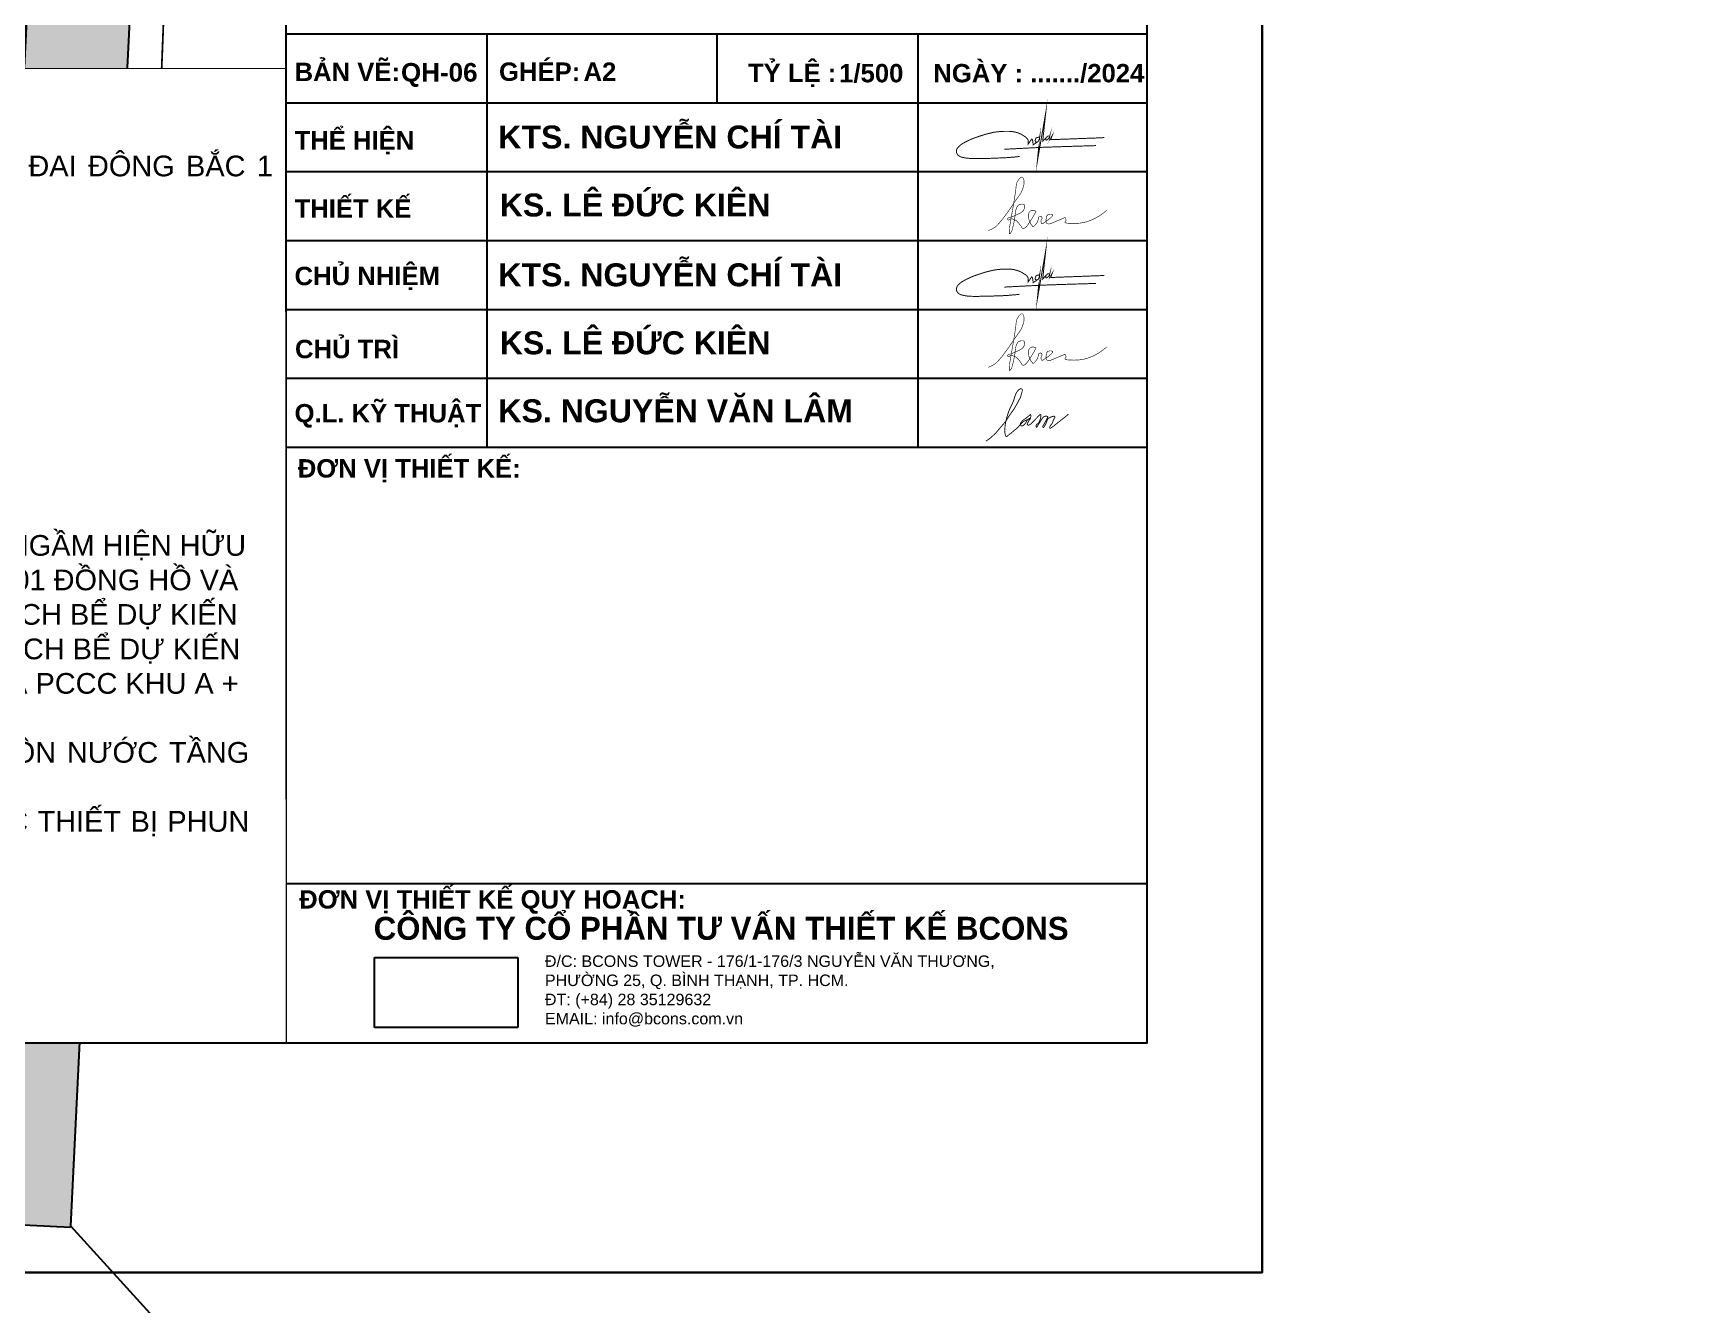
# Model space of a CAD drawing. Header units: metres. Extents: x 612156 to 614265, y 1204557 to 1208185.
# Drawn here: x 612810 to 612882.7, y 1207714.1 to 1207769.5 of the extents above; entities that cross this region are included whole.
import ezdxf
from ezdxf.enums import TextEntityAlignment as Align
from ezdxf.xclip import XClip

# ---------------------------------------------------------------- set-up
doc = ezdxf.new("R2010")
doc.units = ezdxf.units.M
doc.header["$MEASUREMENT"] = 0
doc.header["$XCLIPFRAME"] = 2
doc.set_wipeout_variables(frame=1)
doc.linetypes.add('xref_bct2_tong the$0$ACAD_ISO02W100', pattern=[15, 12, -3])
doc.linetypes.add('xref_bct2_tong the$0$Dash', pattern=[6.35, 3.175, -3.175])
for name, color, linetype in [('0-Frame-text', 7, 'Continuous'), ('3_Heavy line', 3, 'Continuous'), ('CHU', 7, 'Continuous'), ('XREF-Bct2_HIEN TRANG$0$0-nen dia chinh', 7, 'Continuous'), ('XREF-Bct2_HIEN TRANG$0$2-NEN THUA-THI XA DI AN$0$NEN THUA', 251, 'Continuous'), ('XREF-KHUNG A2-Songhong$0$TEXT KHUNG', 7, 'Continuous'), ('xref_bct2_khungtenA2$0$00.POINT', 7, 'Continuous'), ('xref_bct2_khungtenA2$0$3_Heavy line', 3, 'Continuous'), ('xref_bct2_khungtenA2$0$XREF-KHUNG A2-Songhong$0$KHUNG TEN', 7, 'Continuous'), ('xref_bct2_khungtenA2$0$XREF-KHUNG A2-Songhong$0$TEXT KHUNG', 7, 'Continuous'), ('xref_bct2_tong the$0$0-Dat hanh lang duong sat', 139, 'Continuous'), ('xref_bct2_tong the$0$CHI GIOI XAY DUNG', 7, 'Continuous'), ('xref_bct2_tong the$0$GIAO THONG', 8, 'Continuous'), ('xref_bct2_tong the$0$VTD_Bang toa do', 7, 'Continuous')]:
    doc.layers.add(name, color=color, linetype=linetype)
for name, color, linetype, lineweight in [('Level 3', 7, 'Continuous', 0), ('QH_Xref_TongThe$0$DAT_CTHTKT_DuongGT', 251, 'xref_bct2_tong the$0$ACAD_ISO02W100', 20), ('XREF-Bct2_HIEN TRANG$0$2-NEN THUA-THI XA DI AN$0$Level 30', 7, 'Continuous', 0), ('xref_bct2_tong the$0$GACH LAT', 8, 'Continuous', 5), ('xref_bct2_tong the$0$QH_DAT_CTHTKT_DuongGT', 8, 'xref_bct2_tong the$0$ACAD_ISO02W100', 20)]:
    doc.layers.add(name, color=color, linetype=linetype, lineweight=lineweight)
doc.styles.add('arial', font='arial.ttf')
doc.styles.add('Khung ten 25062008$0$arial', font='arialbd.ttf', dxfattribs={"height": 2.5})
doc.styles.add('XREF-KHUNG A2-Songhong$0$XR KHUNG 4TO A0 NOI DAI$0$Khung ten 25062008$0$arial', font='arialbd.ttf', dxfattribs={"height": 2.5})
doc.styles.add('xref_bct2_khungtenA2$0$XREF-KHUNG A2-Songhong$0$Arial_8', font='arial.ttf', dxfattribs={"height": 2})
doc.styles.add('xref_bct2_khungtenA2$0$XREF-KHUNG A2-Songhong$0$Standard', font='arial.ttf')
doc.styles.add('xref_bct2_khungtenA2$0$XREF-KHUNG A2-Songhong$0$XR KHUNG 4TO A0 NOI DAI$0$Khung ten 25062008$0$arial', font='arialbd.ttf', dxfattribs={"height": 2.5})
picture_1 = doc.add_image_def('image1.png', size_in_pixel=(4303, 2093))

# ---------------------------------------------------------------- blocks, each defined once
blk = doc.blocks.new('XREF-Bct2_HIEN TRANG$0$2-NEN THUA-THI XA DI AN')
at = {"layer": 'XREF-Bct2_HIEN TRANG$0$2-NEN THUA-THI XA DI AN$0$Level 30', "color": 251, "linetype": 'Continuous', "lineweight": 0, "flags": 128}
blk.add_lwpolyline([(612813.38, 1207711.92), (612814.56, 1207741.9), (612815.74, 1207771.88), (612825.74, 1207771.48), (612835.73, 1207771.09), (612845.72, 1207770.69), (612855.71, 1207770.3), (612865.7, 1207769.91), (612875.7, 1207769.51), (612885.69, 1207769.12), (612895.68, 1207768.73), (612905.67, 1207768.33), (612915.67, 1207767.94), (612925.66, 1207767.55), (612935.65, 1207767.15), (612945.64, 1207766.76), (612944.46, 1207736.78), (612943.28, 1207706.8)], dxfattribs=at)
at = {"layer": 'XREF-Bct2_HIEN TRANG$0$2-NEN THUA-THI XA DI AN$0$NEN THUA', "color": 253, "linetype": 'Continuous', "lineweight": 0}
for p, q in [((612815.74, 1207771.88), (612814.56, 1207741.9)), ((612814.56, 1207741.9), (612813.38, 1207711.92))]:
    blk.add_line(p, q, dxfattribs=at)
blk = doc.blocks.new('XREF-Bct2_HIEN TRANG')
at = {"layer": 'XREF-Bct2_HIEN TRANG$0$0-nen dia chinh', "color": 254}
blk.add_blockref('XREF-Bct2_HIEN TRANG$0$2-NEN THUA-THI XA DI AN', (0, 0), dxfattribs=at)
blk = doc.blocks.new('xref_bct2_khungtenA2$0$chuki')
at = {"layer": 'xref_bct2_khungtenA2$0$3_Heavy line', "color": 164, "linetype": 'Continuous', "const_width": 0.077, "flags": 128}
for points in [[(-1.54, -1.25), (-1.9, -1.29), (-2.19, -1.31), (-2.36, -1.33), (-2.48, -1.34), (-2.86, -1.36), (-3.47, -1.38), (-3.89, -1.4), (-4.17, -1.41), (-4.46, -1.41), (-4.68, -1.41), (-4.96, -1.42), (-5.34, -1.41), (-5.67, -1.39), (-5.93, -1.35), (-6.18, -1.29), (-6.32, -1.22), (-6.42, -1.14), (-6.51, -1.01), (-6.54, -0.94), (-6.55, -0.84), (-6.53, -0.74), (-6.49, -0.63), (-6.43, -0.55), (-6.35, -0.46), (-6.24, -0.36), (-6.12, -0.27), (-6, -0.2), (-5.86, -0.12), (-5.72, -0.05), (-5.55, 0.03), (-5.33, 0.13), (-5.14, 0.21), (-4.94, 0.27), (-4.76, 0.34), (-4.54, 0.41), (-4.44, 0.44), (-4.26, 0.5), (-3.85, 0.6), (-3.65, 0.65), (-3.48, 0.68), (-3.05, 0.73), (-2.78, 0.74), (-2.58, 0.74), (-2.38, 0.74), (-2.16, 0.73), (-1.97, 0.7), (-1.7, 0.63), (-1.41, 0.51), (-1.09, 0.31), (-0.93, 0.16), (-0.87, 0.06), (-0.86, -0.04), (-0.86, -0.27), (-0.58, 0.13), (-0.55, 0.11), (-0.52, 0.06), (-0.5, -0.04), (-0.48, -0.18), (-0.47, -0.33), (-0.15, -0.12), (-0.06, -0.05), (-0.03, 0), (-0.01, 0.05), (0.02, 0.13), (0.05, 0.29), (-0.12, 0.26), (-0.23, 0.22), (-0.32, 0.01), (-0.28, -0.09), (-0.15, -0.12), (-0.06, -0.05), (-0.03, 0), (0.02, 0.13), (0.05, 0.29), (-0.13, -1.61), (0.53, 2.21), (0.29, -0.04), (0.54, 0.22), (0.68, 0.36), (0.78, 0.38), (0.68, 0.36), (0.54, 0.22), (0.53, 0.11), (0.55, 0.05), (0.6, 0.05), (0.64, 0.07), (0.74, 0.16), (0.81, 0.24), (0.85, 0.37), (0.78, 0.01), (0.99, 0.31), (1.03, 0.38), (0.98, 0.24), (0.95, 0.08), (4.95, 0.23), (5.18, 0.25)], [(-2.75, -0.68), (-0.22, -0.55), (0.14, -0.53), (1.9, -0.47), (2.87, -0.44), (4.5, -0.39)]]:
    blk.add_lwpolyline(points, dxfattribs=at)
blk = doc.blocks.new('xref_bct2_khungtenA2')
at = {"layer": 'xref_bct2_khungtenA2$0$3_Heavy line', "color": 156, "linetype": 'Continuous', "const_width": 0.077, "flags": 128}
for points in [[(664.85, 130.41, 0.012152), (665.12, 130.59, 0.023466), (665.25, 130.69, 0.003808), (665.65, 131.05, 0.031647), (665.7, 131.1, 0.001126), (665.82, 131.25, 0.000429), (666.16, 131.64, 0.000396), (666.52, 132.07, 0.002748), (666.57, 132.13, 0.043388), (666.66, 132.26, -0.017387), (666.88, 132.61, -0.013896), (667.18, 133.03, 0.021691), (667.36, 133.31, 0.01133), (667.46, 133.47, 0.004643), (667.68, 133.88, 0.00699), (667.87, 134.24, 0.042519), (667.89, 134.3, 0.008619), (667.9, 134.34, 0.001126), (667.97, 134.61, 0.002428), (668.01, 134.74, 0.003683), (668.03, 134.82, 0.165465), (668.02, 134.89, 0.12347), (667.97, 134.95, 0.169235), (667.92, 134.97, 0.084563), (667.82, 134.95, 0.145666), (667.63, 134.8, 0.07195), (667.4, 134.38, 0.021053), (667.3, 134.05, -0.029023), (667.21, 133.81, -0.024352), (667.03, 133.42, 0.025241), (666.86, 133.04, 0.027992), (666.68, 132.48, 0.026053), (666.54, 131.87, 0.017551), (666.51, 131.59, 0.019507), (666.49, 131.33, 0.042497), (666.51, 131.11, 0.048339), (666.55, 130.93, 0.083323), (666.63, 130.8, 0.404775), (666.66, 130.8, 0.008083), (666.7, 130.83, 0.001604), (666.89, 130.99, 0.000692), (667.43, 131.43, 0.002472), (667.58, 131.55, 0.045859), (667.67, 131.65, -0.015741), (667.93, 131.94, -0.137868), (668.49, 132.28, 0.243127), (668.77, 132.54, 0.134753), (668.78, 132.59, 0.039966), (668.73, 132.74)], [(668.73, 132.74, -0.009133), (668.57, 132.59, -0.016711), (668.47, 132.51, -0.01162), (668.25, 132.35, 0.015275), (668.08, 132.22, 0.046298), (667.99, 132.13, 0.040467), (667.89, 132.01, 0.181128), (667.86, 131.84, 0.273773), (667.93, 131.75, 0.126137), (668.03, 131.74, 0.119138), (668.12, 131.78, 0.033201), (668.21, 131.86, 0.037014), (668.27, 131.93, 0.060276), (668.36, 132.07, -0.064634), (668.43, 132.2, -0.042838), (668.55, 132.32, -0.053776), (668.66, 132.4, -0.036653), (668.75, 132.44, -0.515272), (668.75, 132.43, -0.198031), (668.73, 132.37, 0.052642), (668.59, 132.18, 0.007888), (668.5, 132.02, 0.021591), (668.47, 131.96, 0.10975), (668.45, 131.9, 0.115936), (668.47, 131.85, 0.125521), (668.49, 131.82, 0.112174), (668.53, 131.8, 0.108513), (668.59, 131.81, 0.078437), (668.67, 131.84, 0.03961), (668.82, 131.96, 0.014079), (669.2, 132.35, 0.011707), (669.36, 132.52, -0.017532), (669.46, 132.63, -0.06172), (669.57, 132.72, -0.208824), (669.61, 132.72, -0.262801), (669.63, 132.71, -0.058233), (669.64, 132.61, -0.068436), (669.63, 132.5, -0.022078), (669.54, 132.18, -0.169729), (669.3, 131.88, 0.332374), (669.23, 131.69, 0.088279), (669.26, 131.61, 0.504384), (669.28, 131.61, 0.036074), (669.32, 131.68, -0.01293), (669.43, 131.86, -0.004881), (669.67, 132.25, -0.010306), (669.79, 132.43, -0.135754), (669.94, 132.55, -0.134257), (670.12, 132.58, -0.090269), (670.24, 132.55, -0.413128), (670.25, 132.52, -0.001803), (670.22, 132.47, 0.001704), (670.2, 132.42, 0.00012), (670.15, 132.33, -0.000057), (670.06, 132.15, -0.027499), (669.88, 131.83, 0.05853), (669.8, 131.68, 0.368364), (669.83, 131.61, 0.347938), (669.9, 131.62, 0.057927), (669.93, 131.67, 0.011045), (670.06, 131.91, 0.031608), (670.19, 132.22, -0.067743), (670.26, 132.36, -0.119654), (670.33, 132.42, -0.037012), (670.58, 132.53, -0.03371), (670.75, 132.58, -0.108275), (670.8, 132.58, -0.195484), (670.86, 132.54, -0.224668), (670.86, 132.48, -0.091795), (670.82, 132.4, 0.060884), (670.76, 132.29, 0.029714), (670.67, 132.08, -0.04856), (670.62, 131.95, -0.052031), (670.56, 131.87, 0.035816), (670.46, 131.74, 0.037106), (670.41, 131.65, 0.071209), (670.4, 131.6, 0.333177), (670.43, 131.54, 0.276478), (670.51, 131.55, 0.001087), (670.59, 131.6, 0.000499), (670.76, 131.73, 0.000007), (670.82, 131.78, 0.000002), (671.1, 132, 0.002268), (671.51, 132.32, 0.001666), (672.05, 132.76)]]:
    blk.add_lwpolyline(points, format="xyb", dxfattribs=at)
at = {"layer": 'xref_bct2_khungtenA2$0$XREF-KHUNG A2-Songhong$0$KHUNG TEN'}
for p, q in [((603.91, 165.88), (678.91, 165.88)), ((621.41, 129.88), (621.41, 165.88)), ((641.41, 165.88), (641.41, 159.88)), ((658.91, 165.88), (658.91, 129.88)), ((603.91, 159.88), (678.91, 159.88)), ((603.91, 153.88), (678.91, 153.88)), ((603.91, 147.88), (678.91, 147.88)), ((603.91, 141.88), (678.91, 141.88)), ((603.91, 135.88), (678.91, 135.88)), ((603.91, 129.88), (678.91, 129.88)), ((603.91, 91.88), (678.91, 91.88))]:
    blk.add_line(p, q, dxfattribs=at)
for points in [[(94.91, 58.03), (688.91, 58.03), (688.91, 478.03), (94.91, 478.03)], [(109.91, 78.03), (678.91, 78.03), (678.91, 458.03), (109.91, 458.03)]]:
    blk.add_lwpolyline(points, close=True, dxfattribs=at)
blk.add_lwpolyline([(603.91, 78.03), (603.91, 458.03)], dxfattribs=at)
at = {"layer": 'xref_bct2_khungtenA2$0$00.POINT', "xscale": 1.1, "yscale": 1.1, "zscale": 1.1}
for p in [(669.48, 156.57), (669.48, 144.57)]:
    blk.add_blockref('xref_bct2_khungtenA2$0$chuki', p, dxfattribs=at)
at = {"insert": (641.79, 88.99), "char_height": 2, "width": 60.7657, "attachment_point": 2, "line_spacing_factor": 0.938532, "style": 'xref_bct2_khungtenA2$0$XREF-KHUNG A2-Songhong$0$Standard'}
blk.add_mtext('{\\fArial|b1|i0|c0|p34;\\W0.9728;CÔNG TY CỔ PHẦN TƯ VẤN THIẾT KẾ BCONS}', dxfattribs=at)
at = {"insert": (626.44, 85.63), "char_height": 1, "width": 42.1613, "attachment_point": 1, "style": 'xref_bct2_khungtenA2$0$XREF-KHUNG A2-Songhong$0$Arial_8'}
blk.add_mtext('Đ/C: BCONS TOWER - 176/1-176/3 NGUYỄN VĂN THƯƠNG, PHƯỜNG 25, Q. BÌNH THẠNH, TP. HCM.\\PĐT: (+84) 28 35129632 \\PEMAIL: info@bcons.com.vn', dxfattribs=at)
at = {"layer": 'xref_bct2_khungtenA2$0$XREF-KHUNG A2-Songhong$0$TEXT KHUNG', "style": 'xref_bct2_khungtenA2$0$XREF-KHUNG A2-Songhong$0$XR KHUNG 4TO A0 NOI DAI$0$Khung ten 25062008$0$arial'}
for s, height, p in [('BẢN VẼ:', 1.6, (604.63, 161.76)), ('GHÉP:', 1.6, (622.44, 161.78)), ('A2', 1.6, (629.8, 161.78)), ('TỶ LỆ : ', 1.6, (644.12, 161.67)), ('1/500', 1.6, (652.07, 161.65)), ('NGÀY : ......./2024', 1.6, (660.27, 161.65)), ('KTS. NGUYỄN CHÍ TÀI', 2, (622.38, 155.89)), ('THỂ HIỆN', 1.6, (604.63, 155.8)), ('THIẾT KẾ', 1.6, (604.63, 149.86)), ('CHỦ NHIỆM', 1.6, (604.63, 143.99)), ('KTS. NGUYỄN CHÍ TÀI', 2, (622.38, 143.89)), ('KTS. NGUYỄN CHÍ TÀI', 2, (622.38, 143.89)), ('CHỦ TRÌ', 1.6, (604.67, 137.63)), ('Q.L. KỸ THUẬT', 1.6, (604.63, 132.04)), ('KS. NGUYỄN VĂN LÂM', 2, (622.38, 132.05)), ('ĐƠN VỊ THIẾT KẾ:', 1.6, (604.91, 127.24)), ('ĐƠN VỊ THIẾT KẾ QUY HOẠCH:', 1.6, (605.03, 89.71))]:
    blk.add_text(s, height=height, dxfattribs=at).set_placement(p)
image = blk.add_image(picture_1, insert=(611.58, 79.36), size_in_units=(12.5, 6.08))
image.dxf.flags = 7
blk = doc.blocks.new('xref_bct2_tong the$0$fdgsdhsh')
at = {"layer": 'xref_bct2_tong the$0$GACH LAT'}
h = blk.add_hatch(dxfattribs=at)
h.set_pattern_fill('AR-HBONE', color=256, scale=0.1, angle=6e-15)
h.paths.add_polyline_path([(612802.356, 1207763.262), (612803.68, 1207790.011), (612805.029, 1207811.02), (612807.191, 1207818.401), (612810.198, 1207824.789), (612817.976, 1207832.916), (612826.186, 1207839.754), (612835.128, 1207845.615), (612847.064, 1207851.409), (612855.489, 1207854.215), (612865.736, 1207855.648), (613095.222, 1207844.608), (613095.439, 1207849.103), (612865.531, 1207860.163), (612854.458, 1207858.615), (612845.363, 1207855.585), (612832.903, 1207849.537), (612823.504, 1207843.376), (612814.901, 1207836.211), (612806.439, 1207827.37), (612802.97, 1207820.001), (612800.57, 1207811.806), (612799.188, 1207790.266), (612797.862, 1207763.484), (612795.642, 1207718.277), (612800.091, 1207718.059, 0.02376), (612800.183, 1207719.004)])
h = blk.add_hatch(dxfattribs=at)
h.set_pattern_fill('AR-HBONE', color=256, scale=0.1, angle=6e-15)
h.paths.add_polyline_path([(612813.842, 1207762.693), (612815.162, 1207789.358), (612816.424, 1207809.011), (612817.976, 1207814.311), (612819.804, 1207818.193), (612825.834, 1207824.495), (612833.041, 1207830.496), (612840.815, 1207835.592), (612851.41, 1207840.735), (612858.125, 1207842.972), (612866.26, 1207844.109), (613094.67, 1207833.121), (613094.886, 1207837.616), (612866.055, 1207848.624), (612857.094, 1207847.372), (612849.71, 1207844.912), (612838.589, 1207839.514), (612830.359, 1207834.119), (612822.759, 1207827.79), (612816.045, 1207820.774), (612813.755, 1207815.911), (612811.965, 1207809.797), (612810.669, 1207789.614), (612809.348, 1207762.916), (612807.18, 1207718.769, 0.026469), (612807.184, 1207717.71), (612811.622, 1207717.493)])
at = {"layer": 'xref_bct2_tong the$0$QH_DAT_CTHTKT_DuongGT', "linetype": 'Continuous'}
h = blk.add_hatch(dxfattribs=at)
h.set_pattern_fill('ANSI31', color=256, scale=3)
h.set_pattern_definition([(45, (0, 0), (-0.26516504294, 0.26516504294), [])])
h.paths.add_polyline_path([(612809.348, 1207762.916), (612810.669, 1207789.614), (612811.965, 1207809.797), (612813.755, 1207815.911), (612816.045, 1207820.774), (612822.759, 1207827.79), (612830.359, 1207834.119), (612838.589, 1207839.514), (612849.71, 1207844.912), (612857.094, 1207847.372), (612866.055, 1207848.624), (613094.886, 1207837.616), (613095.054, 1207841.112), (612865.895, 1207852.136), (612856.292, 1207850.793), (612848.387, 1207848.16), (612836.859, 1207842.564), (612828.272, 1207836.936), (612820.368, 1207830.353), (612813.121, 1207822.782), (612810.473, 1207817.156), (612808.497, 1207810.408), (612807.175, 1207789.812), (612805.852, 1207763.089), (612803.632, 1207717.885), (612807.184, 1207717.71, -0.026469), (612807.18, 1207718.769)])
h.paths.add_polyline_path([(612805.852, 1207763.089), (612807.175, 1207789.812), (612808.497, 1207810.408), (612810.473, 1207817.156), (612813.121, 1207822.782), (612820.368, 1207830.353), (612828.272, 1207836.936), (612836.859, 1207842.564), (612848.387, 1207848.16), (612856.292, 1207850.793), (612865.895, 1207852.136), (613095.054, 1207841.112), (613095.222, 1207844.608), (612865.736, 1207855.648), (612855.489, 1207854.215), (612847.064, 1207851.409), (612835.128, 1207845.615), (612826.186, 1207839.754), (612817.976, 1207832.916), (612810.198, 1207824.789), (612807.191, 1207818.401), (612805.029, 1207811.02), (612803.68, 1207790.011), (612802.356, 1207763.262), (612800.183, 1207719.004, -0.02376), (612800.091, 1207718.059), (612803.632, 1207717.885)])
at = {"layer": 'QH_Xref_TongThe$0$DAT_CTHTKT_DuongGT', "ltscale": 0.1, "const_width": 0.1}
blk.add_lwpolyline([(612807.18, 1207718.769), (612809.348, 1207762.916), (612810.669, 1207789.614), (612811.965, 1207809.797), (612813.755, 1207815.911), (612816.045, 1207820.774), (612822.759, 1207827.79), (612830.359, 1207834.119), (612838.589, 1207839.514), (612849.71, 1207844.912), (612857.094, 1207847.372), (612866.055, 1207848.624), (613096.02, 1207837.562, -0.411581), (613105.532, 1207827.182), (613103.562, 1207776.797), (613103.562, 1207757.317), (613101.333, 1207705.042, -0.412685), (613090.968, 1207695.475), (613083.259, 1207695.763), (612962.175, 1207701.544), (612938.797, 1207702.731), (612816.713, 1207708.288, -0.415262)], format="xyb", close=True, dxfattribs=at)
at = {"layer": 'xref_bct2_tong the$0$GIAO THONG'}
blk.add_lwpolyline([(612811.624, 1207717.529), (612813.842, 1207762.693), (612815.162, 1207789.358), (612816.424, 1207809.011), (612817.976, 1207814.311), (612819.804, 1207818.193), (612825.834, 1207824.495), (612833.041, 1207830.496), (612840.815, 1207835.592), (612851.41, 1207840.735), (612858.125, 1207842.972), (612866.26, 1207844.109), (613100.989, 1207832.817), (613101.223, 1207832.178), (613099.062, 1207776.885), (613099.062, 1207757.412), (613096.948, 1207707.842), (613096.763, 1207704.264), (613091.507, 1207699.458), (613083.429, 1207699.76), (612962.372, 1207705.54), (612938.99, 1207706.726), (612816.374, 1207712.308)], close=True, dxfattribs=at)

msp = doc.modelspace()

# ---------------------------------------------------------------- hatches: boundary and pattern name
at = {"layer": 'xref_bct2_tong the$0$0-Dat hanh lang duong sat'}
h = msp.add_hatch(dxfattribs=at)
h.set_pattern_fill('ANSI31', color=256, scale=10)
edge = h.paths.add_edge_path()
edge.add_line((612214.585, 1207675.22), (612176.884, 1207631.393))
edge.add_arc((612302.307, 1208389.057), 767.975, 259.032091, 260.600547, ccw=False)
edge.add_line((612156.193, 1207635.11), (612180.761, 1207665.735))
edge.add_line((612180.761, 1207665.735), (612186.808, 1207673.158))
edge.add_line((612186.808, 1207673.158), (612192.194, 1207679.493))
edge.add_line((612192.194, 1207679.493), (612197.587, 1207685.795))
edge.add_line((612197.587, 1207685.795), (612205.822, 1207694.883))
edge.add_line((612205.822, 1207694.883), (612212.958, 1207702.467))
edge.add_line((612212.958, 1207702.467), (612219.127, 1207708.806))
edge.add_line((612219.127, 1207708.806), (612226.62, 1207716.147))
edge.add_line((612226.62, 1207716.147), (612234.025, 1207723.191))
edge.add_line((612234.025, 1207723.191), (612244.665, 1207732.684))
edge.add_line((612244.665, 1207732.684), (612254.811, 1207741.352))
edge.add_line((612254.811, 1207741.352), (612263.468, 1207748.34))
edge.add_line((612263.468, 1207748.34), (612272.12, 1207755.076))
edge.add_line((612272.12, 1207755.076), (612279.243, 1207760.416))
edge.add_line((612279.243, 1207760.416), (612286.67, 1207765.739))
edge.add_line((612286.67, 1207765.739), (612297.146, 1207772.953))
edge.add_line((612297.146, 1207772.953), (612305.857, 1207778.656))
edge.add_line((612305.857, 1207778.656), (612315.2, 1207784.476))
edge.add_line((612315.2, 1207784.476), (612325.638, 1207790.671))
edge.add_line((612325.638, 1207790.671), (612338.013, 1207797.587))
edge.add_line((612338.013, 1207797.587), (612351.752, 1207804.79))
edge.add_line((612351.752, 1207804.79), (612363.266, 1207810.402))
edge.add_line((612363.266, 1207810.402), (612371.603, 1207814.219))
edge.add_line((612371.603, 1207814.219), (612383.459, 1207819.4))
edge.add_line((612383.459, 1207819.4), (612394.177, 1207823.672))
edge.add_line((612394.177, 1207823.672), (612407.415, 1207828.747))
edge.add_line((612407.415, 1207828.747), (612418.282, 1207832.523))
edge.add_line((612418.282, 1207832.523), (612427.594, 1207835.599))
edge.add_line((612427.594, 1207835.599), (612437.391, 1207838.561))
edge.add_line((612437.391, 1207838.561), (612447.942, 1207841.486))
edge.add_line((612447.942, 1207841.486), (612456.756, 1207843.855))
edge.add_line((612456.756, 1207843.855), (612538.128, 1207864.756))
edge.add_line((612538.128, 1207864.756), (612554.276, 1207868.912))
edge.add_line((612554.276, 1207868.912), (612569.537, 1207872.794))
edge.add_line((612569.537, 1207872.794), (612577.973, 1207874.939))
edge.add_line((612577.973, 1207874.939), (612585.502, 1207876.9))
edge.add_line((612585.502, 1207876.9), (612599.724, 1207880.53))
edge.add_line((612599.724, 1207880.53), (612750.053, 1207918.9))
edge.add_line((612750.053, 1207918.9), (613289.022, 1208056.724))
edge.add_line((613289.022, 1208056.724), (613289.99, 1208044.52))
edge.add_line((613289.99, 1208044.52), (613291.72, 1208044.96))
edge.add_line((613291.72, 1208044.96), (613358.77, 1208061.56))
edge.add_line((613358.77, 1208061.56), (613465.01, 1208088.33))
edge.add_line((613465.01, 1208088.33), (613638.01, 1208132.5))
edge.add_line((613638.01, 1208132.5), (613711.37, 1208151.34))
edge.add_line((613711.37, 1208151.34), (613844.002, 1208185.011))
edge.add_line((613844.002, 1208185.011), (613845.211, 1208179.552))
edge.add_line((613845.211, 1208179.552), (612589.43, 1207857.539))
edge.add_line((612589.43, 1207857.539), (612461.752, 1207823.574))
edge.add_line((612461.752, 1207823.574), (612434.233, 1207816.229))
edge.add_line((612434.233, 1207816.229), (612401.736, 1207804.365))
edge.add_line((612401.736, 1207804.365), (612363.18, 1207787.331))
edge.add_line((612363.18, 1207787.331), (612298.823, 1207748.559))
edge.add_line((612298.823, 1207748.559), (612265.346, 1207722.991))
edge.add_line((612265.346, 1207722.991), (612214.585, 1207675.22))
h = msp.add_hatch(dxfattribs=at)
h.set_pattern_fill('ANSI31', color=256, scale=10)
edge = h.paths.add_edge_path()
edge.add_line((612593.293, 1207846.688), (612585.75, 1207844.723))
edge.add_line((612585.75, 1207844.723), (612579.907, 1207843.238))
edge.add_line((612579.907, 1207843.238), (612574.063, 1207841.751))
edge.add_line((612574.063, 1207841.751), (612562.01, 1207838.686))
edge.add_line((612562.01, 1207838.686), (612545.907, 1207834.541))
edge.add_line((612545.907, 1207834.541), (612464.687, 1207813.679))
edge.add_line((612464.687, 1207813.679), (612456.16, 1207811.387))
edge.add_line((612456.16, 1207811.387), (612446.074, 1207808.591))
edge.add_line((612446.074, 1207808.591), (612437.003, 1207805.849))
edge.add_line((612437.003, 1207805.849), (612428.296, 1207802.973))
edge.add_line((612428.296, 1207802.973), (612418.122, 1207799.437))
edge.add_line((612418.122, 1207799.437), (612405.537, 1207794.613))
edge.add_line((612405.537, 1207794.613), (612395.485, 1207790.607))
edge.add_line((612395.485, 1207790.607), (612384.344, 1207785.738))
edge.add_line((612384.344, 1207785.738), (612376.597, 1207782.191))
edge.add_line((612376.597, 1207782.191), (612365.834, 1207776.945))
edge.add_line((612365.834, 1207776.945), (612352.869, 1207770.148))
edge.add_line((612352.869, 1207770.148), (612341.212, 1207763.633))
edge.add_line((612341.212, 1207763.633), (612331.412, 1207757.817))
edge.add_line((612331.412, 1207757.817), (612322.652, 1207752.36))
edge.add_line((612322.652, 1207752.36), (612314.541, 1207747.049))
edge.add_line((612314.541, 1207747.049), (612304.606, 1207740.208))
edge.add_line((612304.606, 1207740.208), (612297.691, 1207735.252))
edge.add_line((612297.691, 1207735.252), (612291.063, 1207730.283))
edge.add_line((612291.063, 1207730.283), (612282.851, 1207723.89))
edge.add_line((612282.851, 1207723.89), (612274.747, 1207717.348))
edge.add_line((612274.747, 1207717.348), (612265.186, 1207709.18))
edge.add_line((612265.186, 1207709.18), (612255.168, 1207700.242))
edge.add_line((612255.168, 1207700.242), (612248.291, 1207693.7))
edge.add_line((612248.291, 1207693.7), (612241.227, 1207686.78))
edge.add_line((612241.227, 1207686.78), (612235.5, 1207680.894))
edge.add_line((612235.5, 1207680.894), (612228.745, 1207673.716))
edge.add_line((612228.745, 1207673.716), (612221.004, 1207665.174))
edge.add_line((612221.004, 1207665.174), (612215.932, 1207659.246))
edge.add_line((612215.932, 1207659.246), (612210.791, 1207653.198))
edge.add_line((612210.791, 1207653.198), (612205.024, 1207646.119))
edge.add_line((612205.024, 1207646.119), (612191.397, 1207629.133))
edge.add_arc((612302.307, 1208389.057), 767.975, 260.655114, 261.696367, ccw=False)
edge.add_line((612177.605, 1207631.274), (612215.409, 1207675.22))
edge.add_line((612215.409, 1207675.22), (612266.17, 1207722.991))
edge.add_line((612266.17, 1207722.991), (612299.647, 1207748.559))
edge.add_line((612299.647, 1207748.559), (612364.005, 1207787.331))
edge.add_line((612364.005, 1207787.331), (612402.56, 1207804.365))
edge.add_line((612402.56, 1207804.365), (612435.057, 1207816.229))
edge.add_line((612435.057, 1207816.229), (612462.576, 1207823.574))
edge.add_line((612462.576, 1207823.574), (612590.254, 1207857.539))
edge.add_line((612590.254, 1207857.539), (613845.255, 1208179.352))
edge.add_line((613845.255, 1208179.352), (613847.894, 1208167.434))
edge.add_line((613847.894, 1208167.434), (613579.13, 1208098.706))
edge.add_line((613579.13, 1208098.706), (612757.783, 1207888.673))
edge.add_line((612757.783, 1207888.673), (612603.276, 1207849.236))
edge.add_line((612603.276, 1207849.236), (612593.293, 1207846.688))

# ---------------------------------------------------------------- linework, layer by layer
at = {"layer": '3_Heavy line', "color": 160, "linetype": 'Continuous', "const_width": 0.0252, "flags": 128}
for points in [[(612851.591, 1207760.875, 0.044334), (612851.85, 1207761.001, 0.075255), (612851.982, 1207761.11, 0.004913), (612852.173, 1207761.327, 0.018079), (612852.222, 1207761.389, 0.002496), (612852.441, 1207761.687, 0.006902), (612852.518, 1207761.796, 0.001748), (612852.603, 1207761.921, -0.00117), (612852.73, 1207762.109, -0.007074), (612852.85, 1207762.28, 0.006492), (612852.981, 1207762.466, 0.051453), (612853.039, 1207762.572, 0.025534), (612853.121, 1207762.801, 0.058303), (612853.147, 1207762.946, 0.064226), (612853.138, 1207763.08, 0.108536), (612853.094, 1207763.18, 0.245903), (612853.048, 1207763.203, 0.152752), (612853.001, 1207763.187, 0.0745), (612852.929, 1207763.116, 0.043187), (612852.842, 1207762.977, 0.078272), (612852.814, 1207762.89, 0.018115), (612852.792, 1207762.711, -0.017687), (612852.769, 1207762.527, -0.000619), (612852.677, 1207761.955, -0.002945), (612852.657, 1207761.835, -0.000393), (612852.621, 1207761.629, 0.000329), (612852.578, 1207761.382, 0.000886), (612852.54, 1207761.158, 0.001568), (612852.519, 1207761.032, 0.022704), (612852.514, 1207760.994, 0.005447), (612852.505, 1207760.836, 0.021671), (612852.504, 1207760.766, 0.058331), (612852.508, 1207760.741, 0.540144), (612852.525, 1207760.735, 0.088891), (612852.582, 1207760.801, 0.022371), (612852.606, 1207760.845, 0.028919), (612852.62, 1207760.881, 0.026107), (612852.651, 1207760.987, 0.008418), (612852.722, 1207761.322, 0.022579), (612852.756, 1207761.554, -0.024923), (612852.789, 1207761.764, -0.058548), (612852.828, 1207761.883, -0.07425), (612852.883, 1207761.967, -0.111851), (612852.933, 1207762.002, -0.070368), (612853.027, 1207762.026, -0.090912), (612853.123, 1207762.019, -0.180783), (612853.163, 1207761.991, -0.137714), (612853.178, 1207761.948, -0.077158), (612853.17, 1207761.869, -0.067829), (612853.128, 1207761.765, -0.095257), (612853.076, 1207761.704, -0.048865), (612852.964, 1207761.632, -0.020099), (612852.673, 1207761.497, -0.038098), (612852.503, 1207761.442, 0.107022), (612852.445, 1207761.413, 1.011043), (612852.498, 1207761.348, -0.27021), (612852.662, 1207761.375, -0.0336), (612852.793, 1207761.315, -0.069961), (612852.848, 1207761.273, -0.02544), (612852.893, 1207761.224, -0.010409), (612852.995, 1207761.095, -0.043018), (612853.043, 1207761.018, 0.068903), (612853.076, 1207760.972, 0.26305), (612853.112, 1207760.961, 0.106516), (612853.191, 1207760.997, 0.080478), (612853.293, 1207761.1, 0.022349), (612853.573, 1207761.536, 0.009673), (612853.657, 1207761.686, 0.073376), (612853.665, 1207761.707, 0.330784), (612853.66, 1207761.717, 0.040621), (612853.587, 1207761.748, 0.468883), (612853.348, 1207761.601, 0.213065), (612853.493, 1207761.091, 0.022161), (612853.539, 1207761.041, 0.245558), (612853.545, 1207761.039, 0.153085), (612853.562, 1207761.047, 0.018529), (612853.663, 1207761.156, 0.161373), (612853.77, 1207761.416, -0.415065), (612853.864, 1207761.497, -0.115323), (612853.887, 1207761.49, -0.084868), (612853.911, 1207761.47, -0.351259), (612853.913, 1207761.37, 0.241621), (612853.889, 1207761.235, 0.030708), (612853.91, 1207761.177, 0.244647), (612853.917, 1207761.172, 0.153965), (612853.939, 1207761.174, 0.037462), (612854.017, 1207761.216, 0.017021), (612854.137, 1207761.299, 0.01288), (612854.288, 1207761.417, 0.024258), (612854.355, 1207761.478, 0.04155), (612854.39, 1207761.518, 0.454416), (612854.378, 1207761.568, 0.161541), (612854.257, 1207761.588, 0.092631), (612854.185, 1207761.563, 0.133223), (612854.148, 1207761.525, 0.058382), (612854.129, 1207761.481, 0.031134), (612854.11, 1207761.392, 0.058644), (612854.104, 1207761.266, 0.126809), (612854.124, 1207761.21, 0.220272), (612854.192, 1207761.168, 0.129804), (612854.323, 1207761.186, 0.005531), (612854.465, 1207761.247, -0.006149), (612854.593, 1207761.301, -0.00073), (612854.724, 1207761.355, 0.000893), (612854.831, 1207761.399, 0.033207), (612854.886, 1207761.426, -0.045321), (612854.926, 1207761.445, -0.383917), (612854.942, 1207761.438, -0.063368), (612854.97, 1207761.354, -0.28021), (612854.938, 1207761.268, 0.582091), (612854.947, 1207761.214, 0.049358), (612854.98, 1207761.205, 0.01824), (612855.07, 1207761.194, 0.014364), (612855.101, 1207761.192, 0.002033), (612855.315, 1207761.186, 0.101755), (612856.041, 1207761.317, 0.089783), (612856.748, 1207761.761)], [(612851.591, 1207754.925, 0.044334), (612851.85, 1207755.051, 0.075255), (612851.982, 1207755.159, 0.004913), (612852.173, 1207755.377, 0.018079), (612852.222, 1207755.438, 0.002496), (612852.441, 1207755.737, 0.006902), (612852.518, 1207755.846, 0.001748), (612852.603, 1207755.971, -0.00117), (612852.73, 1207756.158, -0.007074), (612852.85, 1207756.329, 0.006492), (612852.981, 1207756.516, 0.051453), (612853.039, 1207756.622, 0.025534), (612853.121, 1207756.85, 0.058303), (612853.147, 1207756.996, 0.064226), (612853.138, 1207757.13, 0.108536), (612853.094, 1207757.23, 0.245903), (612853.048, 1207757.252, 0.152752), (612853.001, 1207757.236, 0.0745), (612852.929, 1207757.165, 0.043187), (612852.842, 1207757.026, 0.078272), (612852.814, 1207756.94, 0.018115), (612852.792, 1207756.761, -0.017687), (612852.769, 1207756.577, -0.000619), (612852.677, 1207756.005, -0.002945), (612852.657, 1207755.885, -0.000393), (612852.621, 1207755.678, 0.000329), (612852.578, 1207755.431, 0.000886), (612852.54, 1207755.208, 0.001568), (612852.519, 1207755.081, 0.022704), (612852.514, 1207755.043, 0.005447), (612852.505, 1207754.885, 0.021671), (612852.504, 1207754.816, 0.058331), (612852.508, 1207754.791, 0.540144), (612852.525, 1207754.785, 0.088891), (612852.582, 1207754.85, 0.022371), (612852.606, 1207754.895, 0.028919), (612852.62, 1207754.931, 0.026107), (612852.651, 1207755.037, 0.008418), (612852.722, 1207755.372, 0.022579), (612852.756, 1207755.603, -0.024923), (612852.789, 1207755.813, -0.058548), (612852.828, 1207755.933, -0.07425), (612852.883, 1207756.016, -0.111851), (612852.933, 1207756.052, -0.070368), (612853.027, 1207756.076, -0.090912), (612853.123, 1207756.069, -0.180783), (612853.163, 1207756.041, -0.137714), (612853.178, 1207755.998, -0.077158), (612853.17, 1207755.918, -0.067829), (612853.128, 1207755.814, -0.095257), (612853.076, 1207755.754, -0.048865), (612852.964, 1207755.682, -0.020099), (612852.673, 1207755.547, -0.038098), (612852.503, 1207755.491, 0.107022), (612852.445, 1207755.463, 1.011043), (612852.498, 1207755.398, -0.27021), (612852.662, 1207755.424, -0.0336), (612852.793, 1207755.364, -0.069961), (612852.848, 1207755.323, -0.02544), (612852.893, 1207755.273, -0.010409), (612852.995, 1207755.144, -0.043018), (612853.043, 1207755.068, 0.068903), (612853.076, 1207755.022, 0.26305), (612853.112, 1207755.01, 0.106516), (612853.191, 1207755.046, 0.080478), (612853.293, 1207755.149, 0.022349), (612853.573, 1207755.586, 0.009673), (612853.657, 1207755.736, 0.073376), (612853.665, 1207755.757, 0.330784), (612853.66, 1207755.767, 0.040621), (612853.587, 1207755.798, 0.468883), (612853.348, 1207755.651, 0.213065), (612853.493, 1207755.141, 0.022161), (612853.539, 1207755.09, 0.245558), (612853.545, 1207755.088, 0.153085), (612853.562, 1207755.097, 0.018529), (612853.663, 1207755.206, 0.161373), (612853.77, 1207755.465, -0.415065), (612853.864, 1207755.547, -0.115323), (612853.887, 1207755.54, -0.084868), (612853.911, 1207755.52, -0.351259), (612853.913, 1207755.419, 0.241621), (612853.889, 1207755.284, 0.030708), (612853.91, 1207755.226, 0.244647), (612853.917, 1207755.221, 0.153965), (612853.939, 1207755.224, 0.037462), (612854.017, 1207755.266, 0.017021), (612854.137, 1207755.348, 0.01288), (612854.288, 1207755.466, 0.024258), (612854.355, 1207755.527, 0.04155), (612854.39, 1207755.568, 0.454416), (612854.378, 1207755.618, 0.161541), (612854.257, 1207755.638, 0.092631), (612854.185, 1207755.613, 0.133223), (612854.148, 1207755.575, 0.058382), (612854.129, 1207755.53, 0.031134), (612854.11, 1207755.442, 0.058644), (612854.104, 1207755.316, 0.126809), (612854.124, 1207755.26, 0.220272), (612854.192, 1207755.217, 0.129804), (612854.323, 1207755.235, 0.005531), (612854.465, 1207755.296, -0.006149), (612854.593, 1207755.351, -0.00073), (612854.724, 1207755.405, 0.000893), (612854.831, 1207755.449, 0.033207), (612854.886, 1207755.476, -0.045321), (612854.926, 1207755.494, -0.383917), (612854.942, 1207755.488, -0.063368), (612854.97, 1207755.403, -0.28021), (612854.938, 1207755.317, 0.582091), (612854.947, 1207755.263, 0.049358), (612854.98, 1207755.255, 0.01824), (612855.07, 1207755.243, 0.014364), (612855.101, 1207755.241, 0.002033), (612855.315, 1207755.235, 0.101755), (612856.041, 1207755.367, 0.089783), (612856.748, 1207755.811)]]:
    msp.add_lwpolyline(points, format="xyb", dxfattribs=at)
at = {"layer": 'Defpoints', "color": 7, "true_color": 0xffffff}
msp.add_lwpolyline([(612863.515, 1207715.517), (612566.515, 1207715.517), (612566.515, 1207925.517), (612863.515, 1207925.517)], close=True, dxfattribs=at)
at = {"layer": 'xref_bct2_tong the$0$VTD_Bang toa do'}
msp.add_line((612795.642, 1207718.277), (612811.622, 1207717.493), dxfattribs=at)

# ---------------------------------------------------------------- block references
at = {"xscale": 0.5, "yscale": 0.5, "zscale": 0.5}
msp.add_blockref('xref_bct2_khungtenA2', (612519.059, 1207686.504), dxfattribs=at)
ref = msp.add_blockref('XREF-Bct2_HIEN TRANG', (0, 0))
XClip(ref).set_block_clipping_path([(612574.0151841522, 1207725.517260869), (612821.0151841522, 1207915.517260869)])
at = {"layer": 'xref_bct2_tong the$0$CHI GIOI XAY DUNG', "linetype": 'xref_bct2_tong the$0$Dash', "lineweight": 25, "ltscale": 0.2}
msp.add_blockref('xref_bct2_tong the$0$fdgsdhsh', (0, 0), dxfattribs=at)

# ---------------------------------------------------------------- texts
at = {"layer": '0-Frame-text', "color": 10, "style": 'Khung ten 25062008$0$arial'}
msp.add_text('QH-06', height=0.81, dxfattribs=at).set_placement((612827.677, 1207767.765, 5.108), align=Align.MIDDLE_CENTER)
at = {"layer": 'XREF-KHUNG A2-Songhong$0$TEXT KHUNG', "style": 'XREF-KHUNG A2-Songhong$0$XR KHUNG 4TO A0 NOI DAI$0$Khung ten 25062008$0$arial'}
for p in [(612830.311, 1207761.489), (612830.311, 1207755.489)]:
    msp.add_text('KS. LÊ ĐỨC KIÊN', height=1, dxfattribs=at).set_placement(p)

# ---------------------------------------------------------------- next in the draw order: wipeouts: each hides what was drawn before it
msp.add_wipeout([(612753.498, 1207767.947), (612820.982, 1207767.938), (612821.015, 1207725.517), (612753.531, 1207725.517)])

# ---------------------------------------------------------------- next in the draw order: linework, layer by layer
at = {"layer": 'Level 3'}
msp.add_lwpolyline([(612753.498, 1207767.947), (612820.982, 1207767.938), (612821.015, 1207725.517), (612753.531, 1207725.517)], close=True, dxfattribs=at)

# ---------------------------------------------------------------- next in the draw order: texts
at = {"layer": 'CHU', "insert": (612752.747, 1207764.139), "char_height": 1.16424, "width": 67.48414, "attachment_point": 1, "style": 'arial'}
msp.add_mtext('\\pxl1,qj;{\\H0.7738x;1./ NGUỒN N\\fArial|b0|i0|c163|p34;Ư\\fArial|b0|i0|c0|p34;ỚC:  \\fArial|b0|i0|c163|p34;LẤY NƯỚC TỪ TUYẾN ỐNG CẤP NƯỚ\\fArial|b0|i0|c0|p34;C \\fArial|b0|i0|c163|p34;TRÊN TUYẾN\\fArial|b0|i0|c0|p34; \\fArial|b0|i0|c163|p34;\\C1;ĐƯỜN\\fArial|b0|i0|c0|p34;G VÀNH ĐAI ĐÔNG BẮC 1 (ĐƯỜNG SỐ 4)\\C256;.\\P\\pql,t4.5;2./ DỰ BÁO NHU CẦU DÙNG N\\fArial|b0|i0|c163|p34;Ư\\fArial|b0|i0|c0|p34;ỚC: \\P\\pq*;NHU CẦU DÙNG N\\fArial|b0|i0|c163|p34;Ư\\fArial|b0|i0|c0|p34;ỚC DỰ KIẾN CHIA LÀM 3 KHU: KHU A + B, KHU C VÀ D:\\C1;\\P\\pql;\\C256;TRONG ĐÓ :\\P\\pq*;    + N\\fArial|b0|i0|c163|p34;Ư\\fArial|b0|i0|c0|p34;ỚC SINH HOẠT KHU A + B LÀ : 510\\C1; m³/NGÀY.ĐÊM\\C256;\\P\\pqj;    + N\\fArial|b0|i0|c163|p34;Ư\\fArial|b0|i0|c0|p34;ỚC CHO CHỮA CHÁY KHU A + B + C :  \\C1;468 m³/NGÀY.ĐÊM\\C256;\\P\\ptz;    + N\\fArial|b0|i0|c163|p34;Ư\\fArial|b0|i0|c0|p34;ỚC SINH HOẠT KHU C LÀ :   252\\C1; m³/NGÀY.ĐÊM\\C256;\\P    + N\\fArial|b0|i0|c163|p34;Ư\\fArial|b0|i0|c0|p34;ỚC SINH HOẠT KHU D LÀ :   485\\C1; m³/NGÀY.ĐÊM\\C256;\\P\\pt4.5;    + N\\fArial|b0|i0|c163|p34;Ư\\fArial|b0|i0|c0|p34;ỚC CHO CHỮA CHÁYKHU D LÀ :  36\\C1; m³/NGÀY.ĐÊM\\C256;\\P3./ QUY HOẠCH MẠNG L\\fArial|b0|i0|c163|p34;Ư\\fArial|b0|i0|c0|p34;ỚI CẤP N\\fArial|b0|i0|c163|p34;Ư\\fArial|b0|i0|c0|p34;ỚC :  \\P\\pr0.88613,q*;    \\fArial|b0|i0|c163|p34;MẠNG LƯỚI CẤP NƯỚC \\fArial|b0|i0|c0|p34;VÀO DỰ ÁN \\fArial|b0|i0|c163|p34;ĐƯỢC THIẾT KẾ\\fArial|b0|i0|c0|p34; NHƯ SAU: NƯỚC TỪ TUYẾN ỐNG NGẦM HIỆN HỮU TRÊN TUYẾN \\C1;ĐƯỜNG VÀNH ĐAI ĐÔNG BẮC 1 (ĐƯỜNG SỐ 4)\\C256; ĐƯỢC CẤP VÀO DỰ ÁN QUA 01 ĐỒNG HỒ VÀ TUYẾN ỐNG PPR KÍCH THƯỚC Ø100 VÀO BỂ BTCT CHỨA NƯỚC SINH HOẠT KHU C, THỂ TÍCH BỂ DỰ KIẾN LÀ \\C5;260m³. \\C256;SAU ĐÓ, TIẾP TỤC ĐẾN BỂ BTCT CHỨA NƯỚC SINH HOẠT + PCCC KHU D, THỂ TÍCH BỂ DỰ KIẾN LÀ \\C5;530m³. \\C256;TIẾP ĐÓ TUYẾN ỐNG CẤP NƯỚC CHO BỂ BTCT CHỨA NƯỚC SINH HOẠT A +B VÀ PCCC KHU A + B, THỂ TÍCH BỂ DỰ KIẾN LÀ \\C5;980m³\\C256;. \\P\\pqj;   NƯỚC SINH HOẠT TỪ BỂ CHỨA Ở HẦM 2 TRUNG CHUYỂN BẰNG BƠM CAO ÁP LÊN BỒN NƯỚC TẦNG TUM THANG ĐỂ PHÂN PHỐI ĐẾN CÁC CĂN HỘ. \\P   NƯỚC CẤP CHỮA CHÁY QUA CỤM BƠM CHỮA CHÁY THEO CÁC ĐƯỜNG ỐNG ĐẾN CÁC THIẾT BỊ PHUN NƯỚC CHỮA CHÁY ĐƯỢC BỐ TRÍ TRONG DỰ ÁN.          }', dxfattribs=at)

doc.saveas('drawing.dxf')
